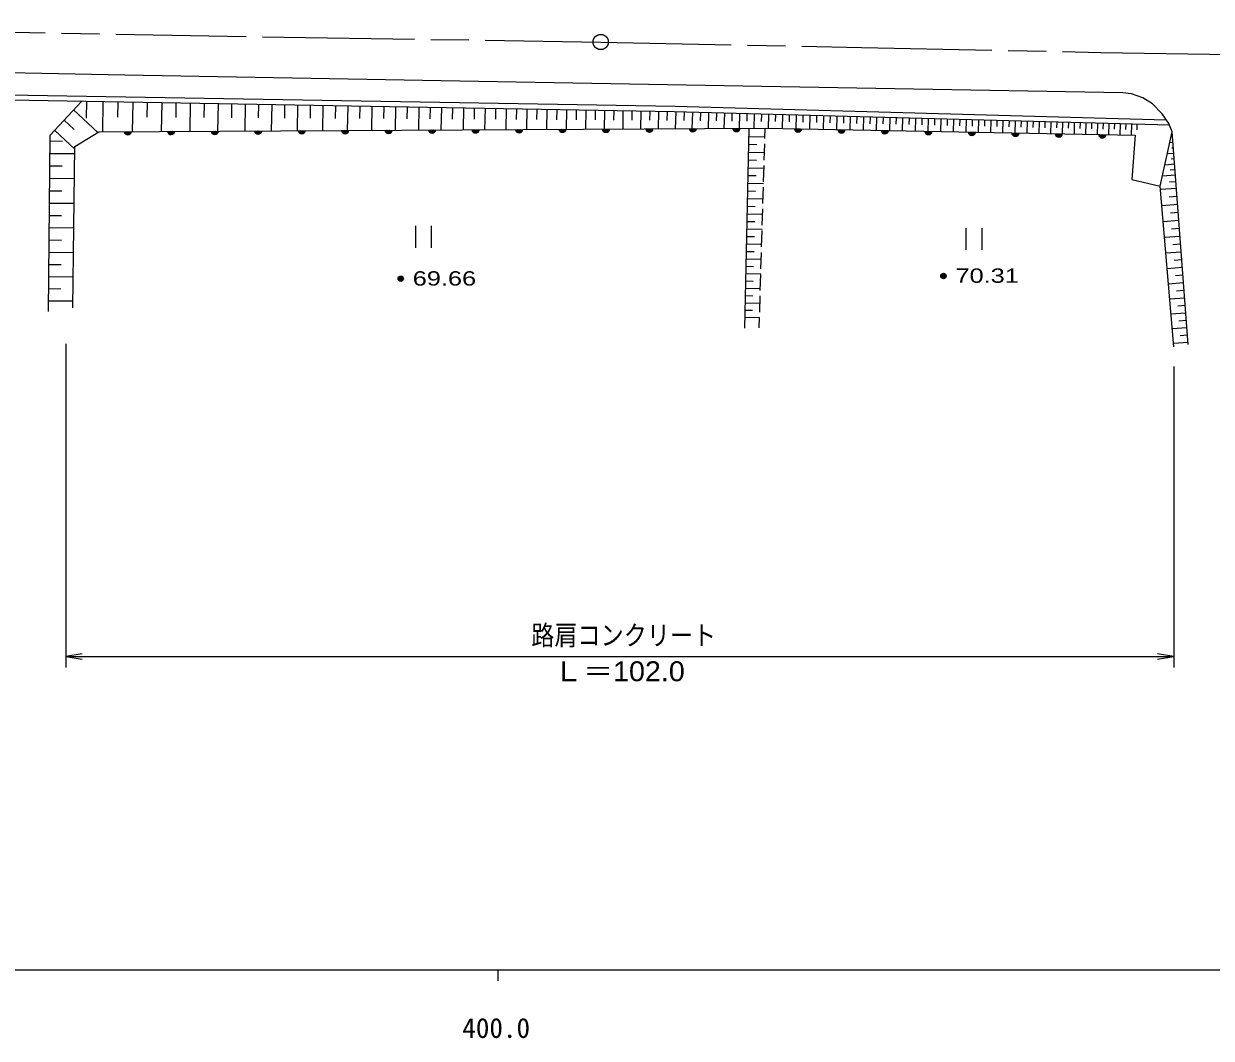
# Model space of a CAD drawing. Units: millimetres, scale not verified. Extents: x 40000 to 680000, y 20000 to 380000.
# Drawn here: x 424372 to 533642, y 198715 to 292096 of the extents above; entities that cross this region are included whole.
import ezdxf
from ezdxf.enums import TextEntityAlignment as Align

# ---------------------------------------------------------------- set-up
doc = ezdxf.new("R2010")
doc.units = ezdxf.units.MM
doc.header["$LTSCALE"] = 1000
doc.header["$PDMODE"] = 32
doc.header["$PDSIZE"] = 500
doc.linetypes.add('CHAIN', pattern=[18.5, 12, -1.5, 3.5, -1.5])
for name, color, linetype, lineweight in [('M-BMK', 2, 'CHAIN', 13), ('M-STR-HTXT', 7, 'Continuous', 13), ('M-TTL-BAND', 7, 'Continuous', 25), ('M-WORK', 1, 'Continuous', 13)]:
    doc.layers.add(name, color=color, linetype=linetype, lineweight=lineweight)
doc.styles.add('ＭＳ ゴシック', font='')
doc.styles.add('ＭＳ Ｐゴシック', font='')
doc.styles.get('ＭＳ ゴシック').set_extended_font_data('MS Gothic')
doc.styles.get('ＭＳ Ｐゴシック').set_extended_font_data('MS PGothic')

# ---------------------------------------------------------------- blocks, each defined once
blk = doc.blocks.new('open_arrow')
at = {"color": 0, "linetype": 'Continuous', "lineweight": -2}
blk.add_lwpolyline([(7.5, 1.25), (0, 0), (7.5, -1.25)], dxfattribs=at)

msp = doc.modelspace()

# ---------------------------------------------------------------- linework, layer by layer
at = {"layer": 'M-BMK'}
for points in [[(376699, 292096), (414347, 291473), (448335, 290862), (477462, 290415)], [(477462, 290415), (501450, 289921), (523481, 289452), (546312, 289093), (578243, 288467)]]:
    msp.add_lwpolyline(points, dxfattribs=at)
msp.add_circle((477462, 290415), 700, dxfattribs=at)
at = {"layer": 'M-STR-HTXT'}
for p, q in [((428244, 262645), (428244, 232853)), ((530193, 260548), (530193, 232853)), ((428244, 233853), (530193, 233853))]:
    msp.add_line(p, q, dxfattribs=at)
at = {"layer": 'M-TTL-BAND'}
for p, q in [((40000, 205000), (579000, 205000)), ((468000, 205000), (468000, 204000))]:
    msp.add_line(p, q, dxfattribs=at)
at = {"layer": 'M-WORK'}
for p, q in [((428955, 284162), (431177, 282089)), ((430139, 284927), (430112, 283408)), ((431658, 284900), (431610, 282161)), ((433028, 284876), (433004, 283507)), ((434397, 284852), (434350, 282176)), ((435735, 284829), (435712, 283491)), ((437074, 284806), (437028, 282190)), ((438382, 284783), (438359, 283475)), ((439690, 284760), (439645, 282203)), ((440968, 284737), (440946, 283459)), ((442247, 284715), (442203, 282216)), ((443496, 284693), (443474, 283444)), ((444745, 284671), (444703, 282229)), ((445966, 284650), (445945, 283429)), ((447187, 284629), (447146, 282242)), ((448381, 284608), (448360, 283415)), ((449574, 284587), (449533, 282255)), ((450740, 284567), (450720, 283400)), ((451906, 284546), (451866, 282267)), ((453046, 284526), (453026, 283387)), ((454186, 284506), (454147, 282279)), ((455300, 284487), (455280, 283373)), ((456413, 284467), (456375, 282290)), ((457502, 284448), (457483, 283360)), ((458591, 284429), (458553, 282302)), ((459655, 284411), (459636, 283347)), ((460718, 284392), (460682, 282313)), ((461758, 284374), (461740, 283334)), ((462798, 284356), (462762, 282323)), ((463814, 284338), (463796, 283322)), ((464830, 284320), (464796, 282334)), ((465823, 284303), (465806, 283310)), ((466816, 284285), (466782, 282344)), ((467787, 284268), (467770, 283298)), ((468758, 284252), (468724, 282354)), ((469706, 284235), (469689, 283286)), ((470655, 284218), (470622, 282364)), ((471582, 284202), (471565, 283275)), ((472509, 284186), (472477, 282374)), ((473415, 284170), (473399, 283264)), ((474320, 284154), (474290, 282383)), ((475206, 284139), (475190, 283253)), ((476091, 284123), (476061, 282393)), ((476957, 284108), (476941, 283243)), ((428084, 283228), (429018, 282356)), ((477822, 284093), (477792, 282402)), ((478668, 284078), (478653, 283233)), ((479513, 284063), (479484, 282410)), ((480340, 284049), (480325, 283222)), ((481166, 284034), (481138, 282419)), ((481974, 284020), (481960, 283213)), ((482782, 284006), (482754, 282427)), ((483571, 283992), (483557, 283203)), ((484360, 283977), (484319, 282436)), ((485131, 283957), (485111, 283186)), ((485902, 283936), (485862, 282444)), ((486648, 283916), (486629, 283170)), ((487395, 283896), (487356, 282451)), ((488117, 283877), (488098, 283155)), ((488840, 283858), (488803, 282459)), ((489539, 283839), (489521, 283140)), ((490239, 283821), (490203, 282466)), ((490916, 283803), (490898, 283125)), ((491593, 283785), (491558, 282473)), ((492249, 283767), (492232, 283111)), ((492905, 283750), (492871, 282474)), ((493543, 283733), (493526, 283095)), ((494181, 283716), (494147, 282449)), ((494814, 283699), (494797, 283066)), ((495447, 283682), (495414, 282425)), ((496076, 283665), (496059, 283037)), ((496705, 283649), (496671, 282401)), ((497329, 283632), (497312, 283008)), ((497952, 283615), (497919, 282377)), ((498572, 283599), (498555, 282980)), ((499191, 283582), (499158, 282353)), ((499805, 283566), (499789, 282951)), ((500420, 283550), (500388, 282330)), ((501030, 283533), (501014, 282923)), ((501640, 283517), (501608, 282306)), ((502246, 283501), (502229, 282895)), ((502851, 283485), (502819, 282283)), ((503452, 283469), (503436, 282868)), ((504053, 283453), (504021, 282260)), ((504649, 283437), (504633, 282840)), ((505246, 283421), (505214, 282237)), ((505838, 283405), (505822, 282813)), ((506430, 283389), (506399, 282214)), ((507017, 283374), (507002, 282786)), ((507605, 283358), (507574, 282192)), ((508188, 283343), (508173, 282759)), ((508771, 283327), (508741, 282169)), ((509350, 283312), (509335, 282733)), ((509929, 283296), (509899, 282147)), ((510504, 283281), (510488, 282706)), ((511078, 283266), (511048, 282125)), ((511648, 283250), (511633, 282680)), ((512219, 283235), (512189, 282103)), ((512785, 283220), (512770, 282654)), ((513351, 283205), (513321, 282082)), ((513912, 283190), (513897, 282628)), ((514474, 283175), (514444, 282060)), ((515032, 283160), (515017, 282603)), ((515589, 283146), (515560, 282039)), ((516143, 283131), (516128, 282577)), ((516696, 283116), (516667, 282018)), ((517245, 283101), (517231, 282552)), ((517795, 283087), (517766, 281996)), ((518340, 283072), (518325, 282527)), ((518885, 283058), (518856, 281976)), ((519426, 283043), (519412, 282502)), ((519967, 283029), (519939, 281955)), ((520504, 283015), (520490, 282478)), ((427212, 282294), (429080, 280550)), ((490724, 264084), (491138, 282471)), ((492576, 281546), (492604, 282479)), ((521041, 283000), (521013, 281934)), ((521574, 282986), (521560, 282453)), ((522107, 282972), (522079, 281914)), ((522637, 282958), (522622, 282429)), ((523166, 282944), (523138, 281893)), ((523691, 282930), (523677, 282405)), ((524216, 282916), (524188, 281873)), ((524737, 282902), (524723, 282381)), ((525258, 282888), (525231, 281853)), ((525776, 282874), (525762, 282357)), ((526293, 282860), (526266, 281834)), ((526806, 282847), (526793, 282333)), ((531519, 262560), (530061, 282150)), ((426783, 281310), (427934, 281300)), ((491105, 281001), (491829, 280985)), ((491121, 281725), (492580, 281692)), ((492515, 279547), (492560, 281046)), ((530135, 281152), (529831, 281130)), ((426774, 280159), (429075, 280140)), ((491089, 280277), (492536, 280245)), ((530209, 280155), (529602, 280110)), ((530172, 280654), (530020, 280642)), ((426764, 279015), (427909, 279005)), ((491056, 278842), (492492, 278809)), ((491073, 279559), (491791, 279543)), ((492454, 277548), (492500, 279047)), ((530283, 279158), (529372, 279090)), ((530320, 278659), (529865, 278625)), ((530246, 279656), (529943, 279634)), ((426754, 277870), (429044, 277851)), ((491040, 278129), (491753, 278113)), ((530358, 278161), (529143, 278070)), ((530403, 277553), (529795, 277508)), ((426744, 276731), (427883, 276722)), ((491008, 276710), (491715, 276694)), ((491024, 277417), (492449, 277385)), ((492393, 275549), (492439, 277048)), ((530193, 262367), (528932, 277131)), ((530448, 276946), (528957, 276835)), ((426735, 275592), (429012, 275573)), ((490993, 276003), (492406, 275971)), ((530559, 275455), (529084, 275346)), ((530503, 276201), (529758, 276145)), ((426725, 274459), (427858, 274450)), ((490961, 274601), (492364, 274569)), ((490977, 275302), (491678, 275286)), ((492333, 273549), (492378, 275049)), ((530614, 274718), (529877, 274663)), ((426716, 273326), (428982, 273307)), ((460406, 273480), (460406, 271480)), ((461906, 271480), (461906, 273480)), ((490930, 273209), (492321, 273178)), ((490945, 273905), (491641, 273889)), ((511072, 273275), (511072, 271275)), ((512572, 271275), (512572, 273275)), ((530669, 273981), (529210, 273872)), ((530723, 273252), (529994, 273197)), ((426706, 272199), (427833, 272189)), ((490914, 272518), (491604, 272503)), ((492272, 271550), (492317, 273050)), ((530777, 272523), (529335, 272415)), ((426696, 271072), (428951, 271053)), ((490883, 271143), (491568, 271128)), ((490898, 271828), (492279, 271797)), ((492211, 269551), (492257, 271051)), ((530884, 271080), (529458, 270974)), ((530831, 271801), (530110, 271748)), ((426687, 269950), (427808, 269941)), ((490868, 270458), (492238, 270427)), ((530938, 270367), (530224, 270314)), ((426677, 268829), (428920, 268810)), ((490837, 269099), (492196, 269068)), ((490852, 269778), (491532, 269763)), ((492150, 267552), (492196, 269052)), ((530991, 269654), (529580, 269549)), ((531043, 268948), (530338, 268896)), ((426668, 267713), (427784, 267703)), ((490807, 267750), (492155, 267719)), ((490822, 268424), (491496, 268409)), ((531096, 268243), (529700, 268139)), ((490792, 267081), (491461, 267065)), ((492090, 265553), (492135, 267052)), ((531200, 266847), (529819, 266745)), ((531148, 267545), (530450, 267493)), ((426658, 266597), (428890, 266578)), ((490761, 265747), (491425, 265732)), ((490776, 266411), (492115, 266381)), ((531251, 266157), (530561, 266106)), ((490747, 265083), (492074, 265054)), ((492046, 264121), (492074, 265053)), ((531302, 265467), (529937, 265366)), ((531353, 264785), (530671, 264734)), ((531404, 264102), (530054, 264002)), ((531454, 263427), (530779, 263377)), ((531504, 262752), (530169, 262653))]:
    msp.add_line(p, q, dxfattribs=at)
for points in [[(526633, 281826), (526331, 277745), (528932, 277131), (530061, 282150), (529742, 282923), (529140, 283794), (528232, 284714), (527361, 285278), (526306, 285634), (525521, 285745), (492294, 286329), (466205, 286789), (433674, 287378), (409196, 287843), (376715, 288257), (353099, 288732), (341239, 288981)], [(331024, 272932), (340061, 276153), (355631, 281582), (359499, 286620), (421099, 285594), (484313, 284524), (529490, 283245)], [(529821, 282766), (484214, 283981), (421334, 285081), (359179, 286204)], [(426650, 265597), (426788, 281840), (429677, 284935)], [(428881, 265957), (429084, 280810), (431292, 282160)], [(431292, 282160), (492604, 282479), (526633, 281826)]]:
    msp.add_lwpolyline(points, dxfattribs=at)
for centre, radius in [((509001, 268879), 150), ((509001, 268879), 120), ((509001, 268879), 90), ((509001, 268879), 60), ((509001, 268879), 30), ((509001, 268879), 20), ((459061, 268625), 150), ((459061, 268625), 120), ((459061, 268625), 90), ((459061, 268625), 60), ((459061, 268625), 30), ((459061, 268625), 20)]:
    msp.add_circle(centre, radius, dxfattribs=at)
for centre, radius, start, end in [((433948, 282228), 354, 189.09553, 351.50071), ((433948, 282228), 283, 191.31957, 349.27667), ((433948, 282228), 212, 195.0659, 345.53035), ((433948, 282228), 142, 202.77763, 337.81862), ((433948, 282228), 100, 213.09529, 327.50095), ((437948, 282248), 354, 189.09553, 351.50071), ((437948, 282248), 283, 191.31957, 349.27667), ((437948, 282248), 212, 195.0659, 345.53035), ((437948, 282248), 142, 202.77763, 337.81862), ((437948, 282248), 100, 213.09529, 327.50095), ((441948, 282269), 354, 189.09553, 351.50071), ((441948, 282269), 283, 191.31957, 349.27667), ((441948, 282269), 212, 195.0659, 345.53035), ((441948, 282269), 142, 202.77763, 337.81862), ((441948, 282269), 100, 213.09529, 327.50095), ((445948, 282290), 354, 189.09553, 351.50071), ((445948, 282290), 283, 191.31957, 349.27667), ((445948, 282290), 212, 195.0659, 345.53035), ((445948, 282290), 142, 202.77763, 337.81862), ((445948, 282290), 100, 213.09529, 327.50095), ((449948, 282311), 354, 189.09553, 351.50071), ((449948, 282311), 283, 191.31957, 349.27667), ((449948, 282311), 212, 195.0659, 345.53035), ((449948, 282311), 142, 202.77763, 337.81862), ((449948, 282311), 100, 213.09529, 327.50095), ((453948, 282332), 354, 189.09553, 351.50071), ((453948, 282332), 283, 191.31957, 349.27667), ((453948, 282332), 212, 195.0659, 345.53035), ((453948, 282332), 142, 202.77763, 337.81862), ((453948, 282332), 100, 213.09529, 327.50095), ((457948, 282353), 354, 189.09553, 351.50071), ((457948, 282353), 283, 191.31957, 349.27667), ((457948, 282353), 212, 195.0659, 345.53035), ((457948, 282353), 142, 202.77763, 337.81862), ((457948, 282353), 100, 213.09529, 327.50095), ((461948, 282373), 354, 189.09553, 351.50071), ((461948, 282373), 283, 191.31957, 349.27667), ((461948, 282373), 212, 195.0659, 345.53035), ((461948, 282373), 142, 202.77763, 337.81862), ((461948, 282373), 100, 213.09529, 327.50095), ((465948, 282394), 354, 189.09553, 351.50071), ((465948, 282394), 283, 191.31957, 349.27667), ((465948, 282394), 212, 195.0659, 345.53035), ((465948, 282394), 142, 202.77763, 337.81862), ((465948, 282394), 100, 213.09529, 327.50095), ((469948, 282415), 354, 189.09553, 351.50071), ((469948, 282415), 283, 191.31957, 349.27667), ((469948, 282415), 212, 195.0659, 345.53035), ((469948, 282415), 142, 202.77763, 337.81862), ((469948, 282415), 100, 213.09529, 327.50095), ((473948, 282436), 354, 189.09553, 351.50071), ((473948, 282436), 283, 191.31957, 349.27667), ((473948, 282436), 212, 195.0659, 345.53035), ((473948, 282436), 142, 202.77763, 337.81862), ((473948, 282436), 100, 213.09529, 327.50095), ((477948, 282457), 354, 189.09553, 351.50071), ((477948, 282457), 283, 191.31957, 349.27667), ((477948, 282457), 212, 195.0659, 345.53035), ((477948, 282457), 142, 202.77763, 337.81862), ((477948, 282457), 100, 213.09529, 327.50095), ((481948, 282477), 354, 189.09553, 351.50071), ((481948, 282477), 283, 191.31957, 349.27667), ((481948, 282477), 212, 195.0659, 345.53035), ((481948, 282477), 142, 202.77763, 337.81862), ((481948, 282477), 100, 213.09529, 327.50095), ((485948, 282498), 354, 189.09553, 351.50071), ((485948, 282498), 283, 191.31957, 349.27667), ((485948, 282498), 212, 195.0659, 345.53035), ((485948, 282498), 142, 202.77763, 337.81862), ((485948, 282498), 100, 213.09529, 327.50095), ((489948, 282519), 354, 189.09553, 351.50071), ((489948, 282519), 283, 191.31957, 349.27667), ((489948, 282519), 212, 195.0659, 345.53035), ((489948, 282519), 142, 202.77763, 337.81862), ((489948, 282519), 100, 213.09529, 327.50095), ((495622, 282475), 354, 187.69939, 350.10457), ((495622, 282475), 283, 189.92343, 347.88053), ((495622, 282475), 212, 193.66976, 344.1342), ((495622, 282475), 142, 201.38149, 336.42247), ((495622, 282475), 100, 211.69915, 326.10481), ((499622, 282398), 354, 187.69939, 350.10457), ((499622, 282398), 283, 189.92343, 347.88053), ((499622, 282398), 212, 193.66976, 344.1342), ((499622, 282398), 142, 201.38149, 336.42247), ((499622, 282398), 100, 211.69915, 326.10481), ((503621, 282322), 354, 187.69939, 350.10457), ((503621, 282322), 283, 189.92343, 347.88053), ((503621, 282322), 212, 193.66976, 344.1342), ((503621, 282322), 142, 201.38149, 336.42247), ((503621, 282322), 100, 211.69915, 326.10481), ((507620, 282245), 354, 187.69939, 350.10457), ((507620, 282245), 283, 189.92343, 347.88053), ((507620, 282245), 212, 193.66976, 344.1342), ((507620, 282245), 142, 201.38149, 336.42247), ((507620, 282245), 100, 211.69915, 326.10481), ((511619, 282168), 354, 187.69939, 350.10457), ((511619, 282168), 283, 189.92343, 347.88053), ((511619, 282168), 212, 193.66976, 344.1342), ((511619, 282168), 142, 201.38149, 336.42247), ((511619, 282168), 100, 211.69915, 326.10481), ((515619, 282092), 354, 187.69939, 350.10457), ((515619, 282092), 283, 189.92343, 347.88053), ((515619, 282092), 212, 193.66976, 344.1342), ((515619, 282092), 142, 201.38149, 336.42247), ((515619, 282092), 100, 211.69915, 326.10481), ((519618, 282015), 354, 187.69939, 350.10457), ((519618, 282015), 283, 189.92343, 347.88053), ((519618, 282015), 212, 193.66976, 344.1342), ((519618, 282015), 142, 201.38149, 336.42247), ((519618, 282015), 100, 211.69915, 326.10481), ((523617, 281938), 354, 187.69939, 350.10457), ((523617, 281938), 283, 189.92343, 347.88053), ((523617, 281938), 212, 193.66976, 344.1342), ((523617, 281938), 142, 201.38149, 336.42247), ((523617, 281938), 100, 211.69915, 326.10481)]:
    msp.add_arc(centre, radius, start, end, dxfattribs=at)
for p in [(459061, 268625), (509001, 268879)]:
    msp.add_point(p, dxfattribs=at)

# ---------------------------------------------------------------- block references
at = {"layer": 'M-STR-HTXT', "xscale": 200, "yscale": 200}
msp.add_blockref('open_arrow', (428244, 233853), dxfattribs=at)
at = {"layer": 'M-STR-HTXT', "xscale": 200, "yscale": 200, "rotation": 180}
msp.add_blockref('open_arrow', (530193, 233853), dxfattribs=at)

# ---------------------------------------------------------------- texts
at = {"layer": 'M-STR-HTXT', "style": 'ＭＳ Ｐゴシック'}
for s, width, p in [('路肩コンクリート', 0.85, (479576, 234340)), ('Ｌ＝102.0', 1.1, (479148, 231027))]:
    msp.add_text(s, height=1833, dxfattribs=dict(at, width=width)).set_placement(p, align=Align.BOTTOM_CENTER)
at = {"layer": 'M-TTL-BAND', "style": 'ＭＳ ゴシック'}
msp.add_text('400.0', height=1833, dxfattribs=at).set_placement((467844, 198195), align=Align.BOTTOM_CENTER)
at = {"layer": 'M-WORK', "style": 'ＭＳ Ｐゴシック', "width": 1.35}
for s, p in [('69.66', (463083, 267599)), ('70.31', (513024, 267854))]:
    msp.add_text(s, height=1320, dxfattribs=at).set_placement(p, align=Align.BOTTOM_CENTER)

doc.saveas('drawing.dxf')
